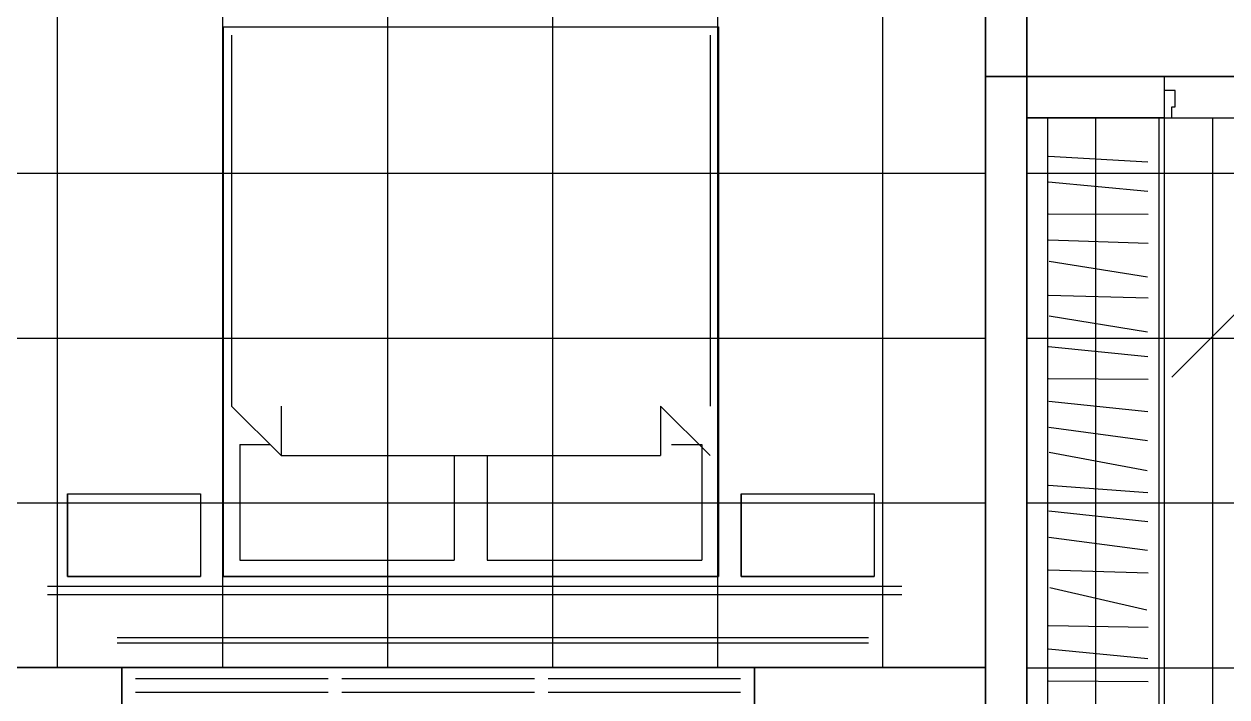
# Model space of a CAD drawing. Header units: metres. Extents: x 2 to 41.8, y 0.2 to 29.5.
# Drawn here: x 7.758 to 11.733, y 12.272 to 14.498 of the extents above; entities that cross this region are included whole.
import ezdxf

# ---------------------------------------------------------------- set-up
doc = ezdxf.new("R2010")
doc.units = ezdxf.units.M

msp = doc.modelspace()

# ---------------------------------------------------------------- linework, layer by layer
for p, q in [((7.8676, 16.7698), (7.8676, 12.3698)), ((8.4131, 16.7698), (8.4131, 12.3698)), ((8.9585, 16.7698), (8.9585, 12.3698)), ((9.504, 16.7698), (9.504, 12.3698)), ((10.0495, 16.7698), (10.0495, 12.3698)), ((10.5949, 16.7698), (10.5949, 12.3698)), ((10.9351, 16.7698), (10.9351, 14.188)), ((8.4161, 14.4886), (10.0525, 14.4886)), ((8.4161, 14.4886), (8.4161, 12.6705)), ((10.0525, 14.4886), (10.0525, 12.6705)), ((8.4434, 14.4614), (8.4434, 13.2341)), ((10.0252, 14.4614), (10.0252, 13.2341)), ((10.9351, 14.3244), (10.9351, 12.3698)), ((11.0715, 14.3244), (17.4351, 14.3244)), ((10.9351, 14.188), (10.9351, 12.3698)), ((11.0715, 14.188), (13.7988, 14.188)), ((11.0715, 14.188), (11.0715, 10.8244)), ((11.0715, 14.188), (11.0715, 10.8244)), ((11.0715, 14.188), (11.0715, 10.8244)), ((11.1404, 14.188), (11.1404, 10.8244)), ((11.2988, 14.188), (11.2988, 10.8244)), ((11.5079, 14.188), (11.5079, 10.8244)), ((11.526, 14.188), (11.526, 10.8244)), ((11.6858, 14.188), (11.6858, 10.8244)), ((11.1435, 14.0614), (11.4722, 14.0419)), ((7.5806, 14.005), (10.9351, 14.005)), ((11.0715, 14.005), (13.7988, 14.005)), ((11.144, 13.9766), (11.4717, 13.9449)), ((11.1432, 13.8704), (11.4725, 13.8693)), ((11.1433, 13.7845), (11.4724, 13.7734)), ((11.1452, 13.7136), (11.4705, 13.6624)), ((11.1433, 13.6016), (11.4724, 13.5926)), ((11.1453, 13.5325), (11.4704, 13.48)), ((7.5806, 13.4595), (10.9351, 13.4595)), ((11.0715, 13.4595), (13.7988, 13.4595)), ((11.144, 13.4318), (11.4717, 13.3988)), ((11.1432, 13.3254), (11.4725, 13.3234)), ((11.1441, 13.2509), (11.4716, 13.2161)), ((8.4434, 13.2341), (8.607, 13.0705)), ((8.607, 13.2341), (8.607, 13.0705)), ((9.8615, 13.2341), (10.0252, 13.0705)), ((9.8615, 13.2341), (9.8615, 13.0705)), ((11.1447, 13.1649), (11.471, 13.1202)), ((8.4707, 13.1068), (8.4707, 12.725)), ((8.4707, 13.1068), (8.5707, 13.1068)), ((9.8979, 13.1068), (9.9979, 13.1068)), ((9.9979, 13.1068), (9.9979, 12.725)), ((11.146, 13.0818), (11.4697, 13.0215)), ((8.607, 13.0705), (9.2343, 13.0705)), ((9.1797, 13.0705), (9.1797, 12.725)), ((9.2343, 13.0705), (9.8615, 13.0705)), ((9.2888, 13.0705), (9.2888, 12.725)), ((11.1437, 12.9728), (11.4721, 12.9487)), ((7.9015, 12.9438), (8.3405, 12.9438)), ((7.9015, 12.9438), (7.9015, 12.6705)), ((8.3405, 12.9438), (8.3405, 12.6705)), ((10.1281, 12.9438), (10.5671, 12.9438)), ((10.1281, 12.9438), (10.1281, 12.6705)), ((10.5671, 12.9438), (10.5671, 12.6705)), ((7.5806, 12.914), (10.9351, 12.914)), ((11.0715, 12.914), (13.7988, 12.914)), ((11.1442, 12.8876), (11.4715, 12.8521)), ((11.1446, 12.8003), (11.4711, 12.7576)), ((8.4707, 12.725), (9.1797, 12.725)), ((9.2888, 12.725), (9.9979, 12.725)), ((11.1433, 12.6928), (11.4724, 12.6832)), ((7.9015, 12.6705), (8.3405, 12.6705)), ((8.4161, 12.6705), (10.0525, 12.6705)), ((10.1281, 12.6705), (10.5671, 12.6705)), ((7.8354, 12.6386), (10.6584, 12.6386)), ((7.8354, 12.6386), (10.6584, 12.6386)), ((7.8354, 12.6113), (10.6584, 12.6113)), ((7.8354, 12.6113), (10.6584, 12.6113)), ((11.1474, 12.6338), (11.4684, 12.5604)), ((11.1432, 12.509), (11.4725, 12.5034)), ((8.0654, 12.4693), (10.5489, 12.4693)), ((8.0654, 12.4517), (10.5489, 12.4517)), ((11.144, 12.4309), (11.4718, 12.3997)), ((7.5806, 12.3698), (10.9351, 12.3698)), ((7.5806, 12.3698), (8.0806, 12.3698)), ((8.0806, 12.3698), (10.1715, 12.3698)), ((10.1715, 12.3698), (10.9351, 12.3698)), ((11.0715, 12.3686), (13.7988, 12.3686)), ((8.126, 12.3335), (8.7624, 12.3335)), ((8.8079, 12.3335), (9.4442, 12.3335)), ((9.4897, 12.3335), (10.126, 12.3335)), ((11.1432, 12.3251), (11.4725, 12.3237)), ((8.126, 12.288), (8.7624, 12.288)), ((8.8079, 12.288), (9.4442, 12.288)), ((9.4897, 12.288), (10.126, 12.288))]:
    msp.add_line(p, q)
for points in [[(7.5806, 16.7698), (10.9351, 16.7698), (10.9351, 14.188), (10.9351, 12.3698), (7.5806, 12.3698), (7.5806, 16.7698)], [(11.0715, 15.7544), (15.4802, 15.7544), (16.5411, 15.7544), (17.4351, 15.7544), (17.4351, 14.3244), (11.0715, 14.3244), (11.0715, 15.7544)], [(10.9351, 10.688), (10.9351, 14.3244), (11.0715, 14.3244), (11.0715, 10.8244), (10.9351, 10.688)], [(11.526, 14.2789), (11.526, 14.188), (11.5515, 14.188), (11.5515, 14.2244), (11.5624, 14.2244), (11.5624, 14.2789), (11.526, 14.2789)], [(12.4097, 14.188), (11.5515, 13.3298)], [(7.5806, 12.3698), (8.0806, 12.3698), (8.0806, 12.2335), (7.4442, 12.2335), (7.5806, 12.3698)]]:
    msp.add_lwpolyline(points)
for points in [[(10.9351, 15.3971), (11.0715, 15.3971), (11.0715, 14.3244), (10.9351, 14.3244)], [(8.4161, 14.4886), (10.0525, 14.4886), (10.0525, 12.6705), (8.4161, 12.6705)], [(11.0715, 14.3244), (11.526, 14.3244), (11.526, 14.188), (11.0715, 14.188)], [(11.0715, 14.188), (13.7988, 14.188), (13.7988, 10.8244), (11.0715, 10.8244)], [(11.0715, 14.188), (11.526, 14.188), (11.526, 10.8244), (11.0715, 10.8244)], [(7.9015, 12.9438), (8.3405, 12.9438), (8.3405, 12.6705), (7.9015, 12.6705)], [(10.1281, 12.9438), (10.5671, 12.9438), (10.5671, 12.6705), (10.1281, 12.6705)], [(8.0806, 12.3698), (10.1715, 12.3698), (10.1715, 12.2335), (8.0806, 12.2335)], [(10.1715, 12.3698), (10.9351, 12.3698), (10.9351, 12.2335), (10.1715, 12.2335)]]:
    msp.add_lwpolyline(points, close=True)

doc.saveas('drawing.dxf')
